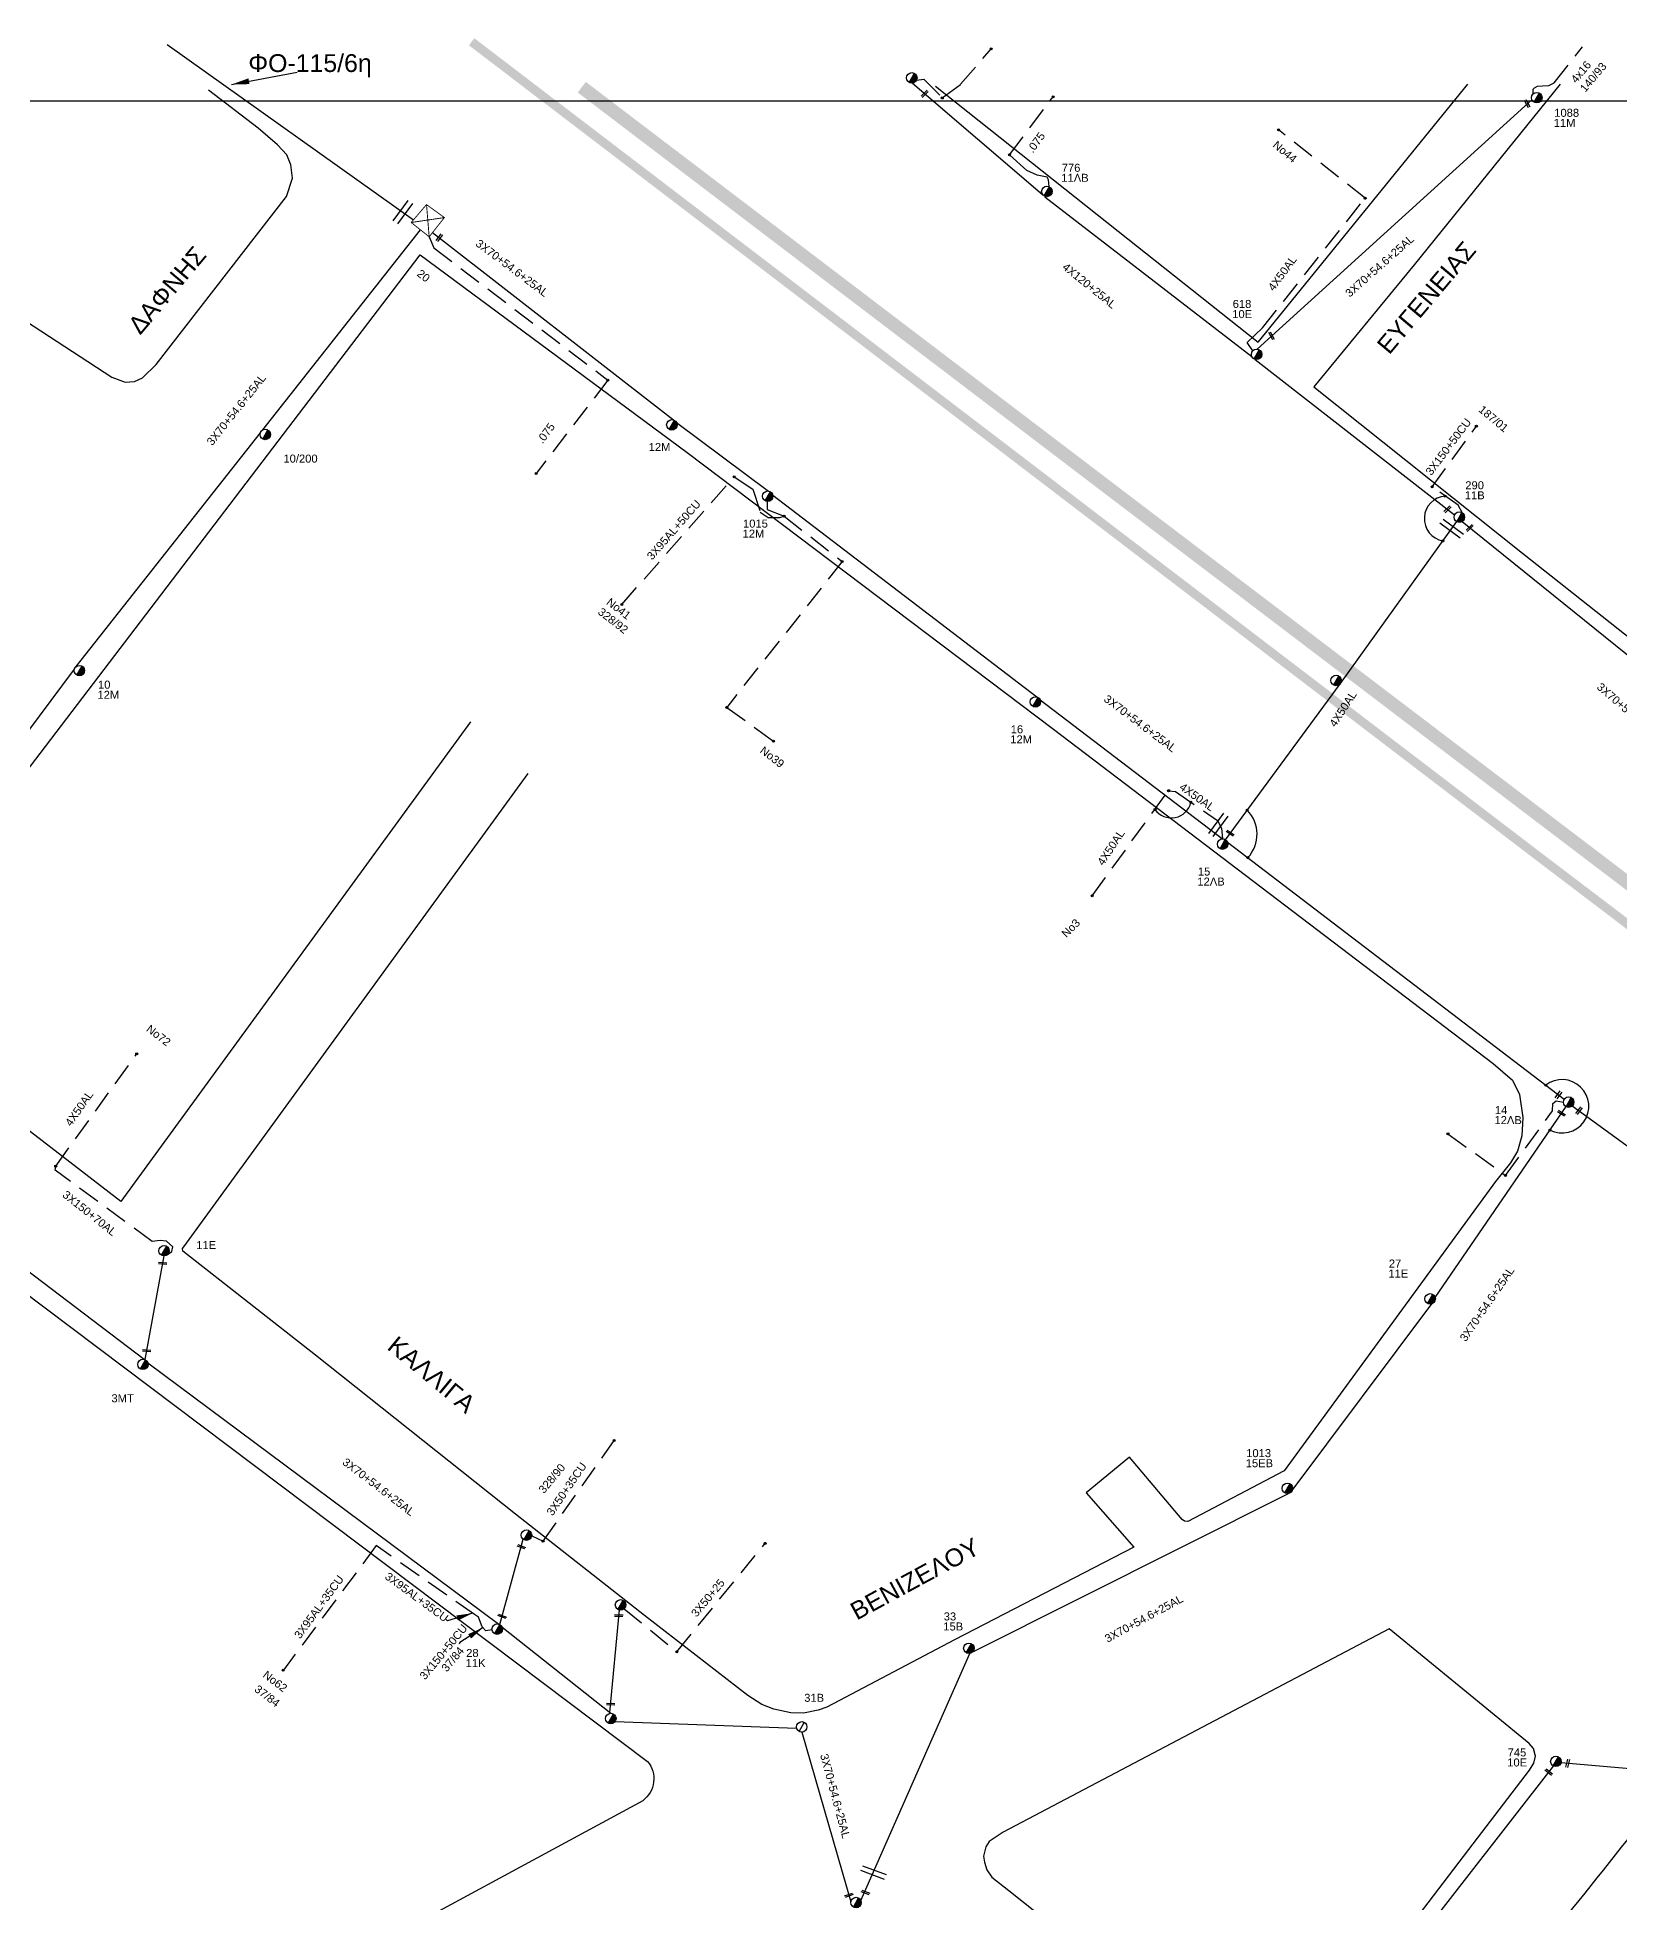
# Model space of a CAD drawing. Header units: millimetres. Extents: x 895 to 1951, y 728 to 1259.
# Drawn here: x 1203.8 to 1381.8, y 1048.4 to 1258.1 of the extents above; entities that cross this region are included whole.
import ezdxf

# ---------------------------------------------------------------- set-up
doc = ezdxf.new("R2010")
doc.units = ezdxf.units.MM
doc.linetypes.add('CENTER', pattern=[50.8, 31.75, -6.35, 6.35, -6.35])
doc.linetypes.add('DASHED', pattern=[19.05, 12.7, -6.35])
for name, color, linetype in [('Άγνωστα', 7, 'Continuous'), ('Γέφυρες Εναέριου Δικτύου', 7, 'Continuous'), ('Γυμνά εναέρια ΧΤ (3Φ)   3x50+35CU', 7, 'Continuous'), ('Γυμνά εναέρια ΧΤ (3Φ)   4x50AL', 7, 'Continuous'), ('Επιγραφές - Σχήματα', 7, 'Continuous'), ('Καλώδια ΧΤ   3x150+50CU', 7, 'DASHED'), ('Καλώδια ΧΤ   3x95+35 CU', 7, 'DASHED'), ('Μηχανική τομή', 7, 'Continuous'), ('Στύλος ΦΜ', 7, 'Continuous'), ('Στύλος ΦΜ @ 1', 7, 'Continuous'), ('Συνδέσεις', 7, 'Continuous'), ('Συνεστραμμένα ΧΤ   3x70+54.6+25 AL', 7, 'SYN_LINE'), ('Συνεστραμμένα ΧΤ   4x120+25 AL', 7, 'SYN_LINE'), ('Τομή', 7, 'Continuous'), ('Υπόβαθρο ΔΕΗ', 7, 'Continuous'), ('Υπόγεια Καλώδια Δικτύου ΧΤ   .075', 7, 'DASHED'), ('Υπόγεια καλώδια Δικτύου ΧΤ και Παρ. ΧΤ - 3X150+70 AL', 7, 'DASHED'), ('Υπόγεια καλώδια Παροχών ΧΤ   4x50AL', 7, 'DASHED')]:
    doc.layers.add(name, color=color, linetype=linetype)
doc.styles.get("Standard").update_dxf_attribs({"font": 'ARIAL.TTF'})
doc.linetypes.add('SYN_LINE', pattern='A,0.5,-0.0001,["/\\/\\/\\/",Standard,S=0.1,R=0,X=0,Y=-0.05],-0.25', length=0.7501)
doc.dimstyles.new('ISO-25', dxfattribs={"dimtxt": 2.5, "dimasz": 2.5, "dimexe": 1.25, "dimexo": 0.625, "dimtad": 1, "dimtxsty": 'Standard', "dimcen": 2.5, "dimadec": 0, "dimazin": 0, "dimtfac": 1, "dimtmove": 0, "dimatfit": 3, "dimfxl": 1, "dimarcsym": 0})

# ---------------------------------------------------------------- blocks, each defined once
blk = doc.blocks.new('ΥΠΑΡΧΩΝ ΤΣΙΜΕΝΤΕΝΙΟΣ ΣΤΥΛΟΣ')
at = {"layer": 'Στύλος ΦΜ'}
blk.add_hatch(color=7, dxfattribs=at).paths.add_polyline_path([(-1.29, -2.28, 0.574793), (2.62, 0, 0.268822), (1.3, 2.27)])
at = {"layer": 'Στύλος ΦΜ', "color": 7}
blk.add_line((-1.29, -2.28), (1.3, 2.27), dxfattribs=at)
blk.add_circle((0, 0), 2.62, dxfattribs=at)
at = {"layer": 'Στύλος ΦΜ', "flags": 4}
for tag, p in [('ΑΡΙΘΜΟΣ', (-4.68, 8.05)), ('ΤΥΠΟΣ', (-4.91, 3.03))]:
    blk.add_attdef(tag, p, '', height=4, dxfattribs=at)
blk = doc.blocks.new('ΠΡΟΒΛΕΠΟΜΕΝΟΣ ΤΣΙΜΕΝΤΕΝΙΟΣ ΣΤΥΛΟΣ')
at = {"layer": 'Στύλος ΦΜ', "color": 7}
blk.add_line((-1.29, -2.28), (1.3, 2.27), dxfattribs=at)
blk.add_circle((0, 0), 2.62, dxfattribs=at)
at = {"layer": 'Στύλος ΦΜ', "flags": 4}
for tag, p in [('ΑΡΙΘΜΟΣ', (-3.98, 8.33)), ('ΤΥΠΟΣ', (-4.12, 3.18))]:
    blk.add_attdef(tag, p, '', height=4, dxfattribs=at)
blk = doc.blocks.new('ΜΗΧΑΝΙΚΗ ΤΟΜΗ')
at = {"layer": 'Μηχανική τομή', "ltscale": 40}
for p, q in [((-1.89, 0.78), (1.89, 0.78)), ((1.89, 0), (-1.89, 0))]:
    blk.add_line(p, q, dxfattribs=at)
blk = doc.blocks.new('ΤΟΜΗ')
at = {"layer": 'Τομή', "ltscale": 40}
for p, q in [((-5.68, 0), (5.68, 0)), ((5.68, -2.33), (-5.68, -2.33))]:
    blk.add_line(p, q, dxfattribs=at)
blk = doc.blocks.new('_ΣΥΝΔΕΣΗ')
at = {"layer": 'Συνδέσεις', "linetype": 'SYN_LINE', "ltscale": 40}
blk.add_hatch(color=256, dxfattribs=at).paths.add_polyline_path([(0.5, -0.01, 1), (-0.5, -0.01, 1)])
at = {"layer": 'Συνδέσεις'}
blk.add_circle((0, -0.01), 0.5, dxfattribs=at)

msp = doc.modelspace()

# ---------------------------------------------------------------- linework, layer by layer
at = {"layer": 'Άγνωστα', "color": 1, "linetype": 'DASHED', "ltscale": 0.2}
msp.add_lwpolyline([(1302.69, 1253.3), (1303.53, 1253.43), (1305.59, 1251.31), (1307.65, 1252.85), (1311.09, 1256.83)], dxfattribs=at)
at = {"layer": 'Άγνωστα', "color": 173, "linetype": 'DASHED', "ltscale": 0.2}
for points in [[(1269.54, 1194.36), (1282.18, 1208.71), (1284.3, 1207.33), (1285.12, 1204.74), (1286.01, 1204.15), (1287.32, 1204.13), (1287.81, 1204.3)], [(1285.9, 1205.94), (1285.91, 1205.02), (1287.81, 1204.3), (1294.32, 1199.18), (1281.35, 1182.79), (1286.62, 1178.98)]]:
    msp.add_lwpolyline(points, dxfattribs=at)
at = {"layer": 'Άγνωστα', "color": 27, "linetype": 'DASHED', "ltscale": 0.2}
msp.add_lwpolyline([(1362.45, 1134.84), (1368.93, 1130.15), (1374.2, 1137.42), (1374.25, 1138.23), (1374.61, 1138.55), (1375.43, 1138.41)], dxfattribs=at)
at = {"layer": 'Άγνωστα', "color": 2, "linetype": 'DASHED', "ltscale": 0.2}
for points in [[(1269.81, 1081.44), (1275.74, 1076.59), (1285.67, 1088.79)], [(1253.43, 1080.5), (1252.98, 1080.77), (1241.94, 1088.53), (1231.51, 1074.53)]]:
    msp.add_lwpolyline(points, dxfattribs=at)
at = {"layer": 'Γέφυρες Εναέριου Δικτύου'}
for centre, radius, start, end in [((1362.34, 1204.01), 2.55, 94.419, 259.5383), ((1331.34, 1172.62), 2.26, 215.4044, 347.0606), ((1337.1, 1168.53), 3.88, 317.1157, 44.1644), ((1375.29, 1137.93), 3, 242.8405, 127.8821)]:
    msp.add_arc(centre, radius, start, end, dxfattribs=at)
at = {"layer": 'Γυμνά εναέρια ΧΤ (3Φ)   3x50+35CU', "color": 2, "linetype": 'DASHED', "ltscale": 0.2}
msp.add_lwpolyline([(1259.42, 1089.63), (1260.69, 1089.03), (1268.7, 1100.36)], dxfattribs=at)
at = {"layer": 'Γυμνά εναέρια ΧΤ (3Φ)   4x50AL', "color": 27}
msp.add_lwpolyline([(1337.44, 1167.9), (1350.35, 1185.47), (1363.45, 1203.69)], dxfattribs=at)
at = {"layer": 'Επιγραφές - Σχήματα'}
msp.add_lwpolyline([(897.66, 745.99), (1897.31, 745.99), (1897.31, 1250.94), (897.66, 1250.94)], close=True, dxfattribs=at)
at = {"layer": 'Επιγραφές - Σχήματα', "const_width": 0.1}
for points in [[(1245.87, 1237.31), (1247.89, 1235.7), (1249.6, 1237.86), (1247.59, 1239.32), (1245.87, 1237.31)], [(1245.87, 1237.31), (1249.6, 1237.86)], [(1247.59, 1239.32), (1247.89, 1235.7)]]:
    msp.add_lwpolyline(points, dxfattribs=at)
at = {"layer": 'Καλώδια ΧΤ   3x150+50CU', "color": 27, "ltscale": 0.2}
msp.add_lwpolyline([(1364.1, 1204.63), (1363.6, 1205.54), (1360.68, 1207.58), (1365.64, 1214.4)], dxfattribs=at)
at = {"layer": 'Καλώδια ΧΤ   3x150+50CU', "color": 2, "ltscale": 0.2}
msp.add_lwpolyline([(1254.96, 1079.05), (1254.26, 1078.96), (1253.86, 1079.4), (1253.43, 1080.5)], dxfattribs=at)
at = {"layer": 'Συνεστραμμένα ΧΤ   3x70+54.6+25 AL', "color": 151, "ltscale": 20}
msp.add_lwpolyline([(1218.41, 1257.33), (1246.12, 1237.6)], dxfattribs=at)
at = {"layer": 'Συνεστραμμένα ΧΤ   3x70+54.6+25 AL', "color": 1, "ltscale": 20}
for points in [[(1340.99, 1223.06), (1371.9, 1251.12)], [(1364.03, 1203.67), (1395.06, 1178.69)]]:
    msp.add_lwpolyline(points, dxfattribs=at)
at = {"layer": 'Συνεστραμμένα ΧΤ   3x70+54.6+25 AL', "color": 173, "ltscale": 20}
for points in [[(1229.19, 1213.99), (1246.91, 1236.49)], [(1248.28, 1236.2), (1275.36, 1215.11)], [(1275.69, 1214.83), (1286.05, 1207.11)], [(1208.2, 1187.38), (1228.91, 1213.66)], [(1286.54, 1206.66), (1316.23, 1183.96)], [(1192.02, 1165.65), (1208, 1187.09)], [(1316.6, 1183.64), (1337.11, 1168.02)]]:
    msp.add_lwpolyline(points, dxfattribs=at)
at = {"layer": 'Συνεστραμμένα ΧΤ   3x70+54.6+25 AL', "color": 27, "ltscale": 20}
for points in [[(1337.65, 1167.64), (1375.52, 1138.72)], [(1361, 1116.44), (1375.73, 1137.89)], [(1376.43, 1137.98), (1400.54, 1120.44)], [(1344.94, 1094.74), (1360.63, 1115.73)], [(1309.03, 1076.6), (1344.5, 1094.39)], [(1296.44, 1048.62), (1308.68, 1076.41)]]:
    msp.add_lwpolyline(points, dxfattribs=at)
at = {"layer": 'Συνεστραμμένα ΧΤ   3x70+54.6+25 AL', "color": 2, "ltscale": 20}
for points in [[(1174.91, 1140.58), (1215.83, 1109.49)], [(1215.95, 1109.45), (1218.09, 1121.1)], [(1216.27, 1109.07), (1255.71, 1079.71)], [(1255.83, 1079.65), (1258.47, 1089.24)], [(1268.22, 1069.76), (1269.28, 1081.3)], [(1256.07, 1079.39), (1268.33, 1069.68)], [(1268.79, 1068.76), (1289.21, 1068.02)], [(1289.8, 1067.56), (1295.31, 1048.48)]]:
    msp.add_lwpolyline(points, dxfattribs=at)
at = {"layer": 'Συνεστραμμένα ΧΤ   3x70+54.6+25 AL', "color": 30, "ltscale": 20}
for points in [[(1349.15, 1031.42), (1374.32, 1063.74)], [(1375.16, 1064.13), (1427.3, 1059.61)]]:
    msp.add_lwpolyline(points, dxfattribs=at)
at = {"layer": 'Συνεστραμμένα ΧΤ   4x120+25 AL', "color": 1, "ltscale": 20}
for points in [[(1302.22, 1252.98), (1316.87, 1240.46)], [(1317.13, 1240.2), (1340.4, 1222.23)], [(1340.77, 1221.91), (1363.2, 1204.45)]]:
    msp.add_lwpolyline(points, dxfattribs=at)
at = {"layer": 'Υπόβαθρο ΔΕΗ', "color": 1, "linetype": 'CENTER', "ltscale": 1.5, "const_width": 1}
msp.add_lwpolyline([(1252.66, 1257.63), (1373.14, 1165.64), (1499.09, 1069.96), (1622.39, 972.64), (1799.71, 837.45)], dxfattribs=at)
at = {"layer": 'Υπόβαθρο ΔΕΗ', "linetype": 'DASHED', "ltscale": 3, "const_width": 1.5}
msp.add_lwpolyline([(1265.05, 1252.52), (1327.5, 1205), (1384.24, 1161.87), (1433.47, 1124.69), (1486.64, 1083.81), (1544.29, 1038.58), (1599.25, 995.19), (1892.56, 771.14)], dxfattribs=at)
at = {"layer": 'Υπόβαθρο ΔΕΗ'}
for points in [[(1304.84, 1252.62), (1325.36, 1236.33), (1341.1, 1223.86), (1364.7, 1252.87)], [(1375.07, 1252.88), (1358.65, 1232.55), (1347.38, 1218.82), (1370.84, 1200.13), (1410.25, 1168.94)], [(1171.23, 1252.06), (1171.09, 1250.41), (1171.38, 1248.53), (1172.12, 1246.65), (1173.39, 1245.13), (1174.19, 1244.68), (1212.21, 1219.92), (1213.72, 1219.36), (1214.77, 1219.41), (1215.64, 1219.84), (1217.19, 1221.33), (1231.83, 1240.24), (1232.53, 1242.29), (1232.35, 1243.79), (1231.88, 1244.93), (1230.83, 1246.03), (1228.67, 1247.91), (1223.08, 1252.17)], [(1189.33, 1158.22), (1246.87, 1233.67), (1276.91, 1211.43), (1318.08, 1180.35), (1367.54, 1142.74), (1369.69, 1140.86), (1370.49, 1139.24), (1370.87, 1136.68), (1370.76, 1134.6), (1370.26, 1132.89), (1369.48, 1131.57), (1367.81, 1129.48), (1353.49, 1109.86), (1344.04, 1096.95), (1333.19, 1091.26), (1332.81, 1091.28), (1332.55, 1091.46), (1326.64, 1098.49), (1321.75, 1094.46), (1327.13, 1088.34), (1306.96, 1077.93), (1292.62, 1070.38), (1291.62, 1070.04), (1289.99, 1069.7), (1288.55, 1069.72), (1286.63, 1070.14), (1285.29, 1070.68), (1283.71, 1071.67), (1272.12, 1080.69), (1257.58, 1092.06), (1235.1, 1109.93), (1220.2, 1121.64), (1220.14, 1121.94), (1220.29, 1122.14), (1259.03, 1175.34)], [(1252.52, 1181.16), (1213.21, 1127.22), (1187.12, 1147.32)], [(1371.57, 1066.3), (1355.83, 1079.19), (1312.44, 1056.31), (1310.85, 1055.28), (1310.47, 1054.66), (1310.22, 1053.62), (1310.32, 1052.94), (1310.6, 1052.09), (1311.17, 1051.26), (1313.08, 1049.74), (1338.71, 1029.38), (1339.49, 1028.87), (1340.87, 1028.47), (1342.08, 1028.32), (1342.97, 1028.42), (1344.54, 1028.84), (1345.87, 1029.61), (1347.21, 1031.33), (1364.78, 1054.36), (1371.6, 1063.3), (1372.09, 1064.06), (1372.29, 1064.84), (1372.07, 1065.71), (1371.57, 1066.3)]]:
    msp.add_lwpolyline(points, dxfattribs=at)
for points in [[(1111.13, 1116.49), (1144.08, 1156.7, -0.271454), (1149.09, 1157.15), (1222.31, 1101.99), (1272.45, 1064.27, -0.430541), (1271.9, 1059.85), (1236.56, 1040.71), (1204.23, 1023.25, -0.299495), (1199.02, 1024.49), (1156.53, 1066.51), (1111.1, 1112.51, -0.251207), (1111.13, 1116.49, -3.296334)], [(1383.34, 1056.33), (1384.22, 1056.33), (1407.21, 1038.03), (1404.99, 999.68), (1404.06, 983.25, -0.601412), (1401.11, 981.89), (1383.91, 995.54), (1359.36, 1014.65, -0.406318), (1358.07, 1023.93, -0.009909), (1372.4, 1042.61, 0.00038), (1383.34, 1056.33, 17.016181)]]:
    msp.add_lwpolyline(points, format="xyb", dxfattribs=at)
at = {"layer": 'Υπόγεια Καλώδια Δικτύου ΧΤ   .075', "color": 1, "ltscale": 0.2}
msp.add_lwpolyline([(1317.59, 1241.34), (1317.54, 1242.12), (1317.39, 1242.41), (1316.27, 1242.63), (1315.08, 1243.17), (1313.14, 1244.93), (1318.05, 1251.43)], dxfattribs=at)
at = {"layer": 'Υπόγεια Καλώδια Δικτύου ΧΤ   .075', "color": 173, "ltscale": 0.2}
msp.add_lwpolyline([(1247.89, 1235.7), (1248.43, 1234.46), (1267.99, 1219.57), (1259.91, 1209.09)], dxfattribs=at)
at = {"layer": 'Υπόγεια καλώδια Δικτύου ΧΤ και Παρ. ΧΤ - 3X150+70 AL', "color": 2, "ltscale": 0.2}
msp.add_lwpolyline([(1218.48, 1121.26), (1218.97, 1121.61), (1219.06, 1122.12), (1218.37, 1122.78), (1217.65, 1122.83), (1216.75, 1122.71), (1205.84, 1130.75)], dxfattribs=at)
at = {"layer": 'Υπόγεια καλώδια Παροχών ΧΤ   4x50AL', "color": 1, "ltscale": 0.2}
for points in [[(1372.03, 1251.79), (1372.03, 1252.11), (1372.03, 1252.3), (1372.19, 1252.46), (1372.5, 1252.65), (1373.08, 1252.69), (1373.78, 1252.73), (1374.41, 1253), (1377.56, 1257.05)], [(1340.52, 1222.89), (1339.87, 1223.82), (1341.59, 1225.45), (1353.13, 1240.03), (1343.39, 1247.72)]]:
    msp.add_lwpolyline(points, dxfattribs=at)
at = {"layer": 'Υπόγεια καλώδια Παροχών ΧΤ   4x50AL', "color": 173, "ltscale": 0.2}
msp.add_lwpolyline([(1322.43, 1161.61), (1331.04, 1173.42), (1331.82, 1173.31), (1336.52, 1170.05), (1337, 1169.19), (1337.11, 1168)], dxfattribs=at)
at = {"layer": 'Υπόγεια καλώδια Παροχών ΧΤ   4x50AL', "color": 2, "ltscale": 0.2}
msp.add_lwpolyline([(1205.84, 1130.75), (1205.89, 1131.2), (1215, 1143.82)], dxfattribs=at)

# ---------------------------------------------------------------- block references
at = {"layer": 'Μηχανική τομή'}
for p, xscale, yscale, zscale, rotation in [((1303.54, 1251.85), 0.2499999999999956, 0.2499999999999956, 0.2499999999999956, 224.8773600304657), ((1371.44, 1250.71), 0.2499999999999221, 0.2499999999999221, 0.2499999999999221, 119.3916700187827), ((1248.96, 1235.66), 0.2499999999999878, 0.2499999999999878, 0.2499999999999878, 233.8749450287782), ((1342.69, 1224.61), 0.2499999999999221, 0.2499999999999221, 0.2499999999999221, 119.3916700187827), ((1362.33, 1205.13), 0.2499999999999956, 0.2499999999999956, 0.2499999999999956, 224.8773600304657), ((1364.82, 1203.03), 0.2499999999999956, 0.2499999999999956, 0.2499999999999956, 224.8773600304657), ((1337.92, 1168.55), 0.2500000000000441, 0.2500000000000441, 0.2500000000000441, 326.3023142163373), ((1374.8, 1139.27), 0.2499999999999878, 0.2499999999999878, 0.2499999999999878, 233.8749450287782), ((1375.17, 1137.07), 0.2500000000000255, 0.2500000000000255, 0.2500000000000255, 327.9775286840753), ((1377.1, 1137.5), 0.2499999999999878, 0.2499999999999878, 0.2499999999999878, 233.8749450287782), ((1217.92, 1120.17), 0.2499999999999991, 0.2499999999999991, 0.2499999999999991, 355.248732725312), ((1216.12, 1110.35), 0.2499999999999991, 0.2499999999999991, 0.2499999999999991, 355.248732725312), ((1258.22, 1088.32), 0.2499999999999873, 0.2499999999999873, 0.2499999999999873, 339.3105576890636), ((1256.06, 1080.49), 0.2499999999999873, 0.2499999999999873, 0.2499999999999873, 339.3105576890636), ((1269.21, 1080.56), 0.2499999999999696, 0.2499999999999696, 0.2499999999999696, 358.0853287938264), ((1268.3, 1070.6), 0.2499999999999696, 0.2499999999999696, 0.2499999999999696, 358.0853287938264), ((1373.73, 1062.99), 0.2500000000000325, 0.2500000000000325, 0.2500000000000325, 322.12582879771), ((1375.82, 1064.07), 0.2499999999999581, 0.2499999999999581, 0.2499999999999581, 257.5350921957202), ((1295.12, 1049.12), 0.2499999999999709, 0.2499999999999709, 0.2499999999999709, 20.40091340348662), ((1296.92, 1049.44), 0.2500000000000157, 0.2500000000000157, 0.2500000000000157, 339.01328939886)]:
    msp.add_blockref('ΜΗΧΑΝΙΚΗ ΤΟΜΗ', p, dxfattribs=dict(at, xscale=xscale, yscale=yscale, zscale=zscale, rotation=rotation))
at = {"layer": 'Στύλος ΦΜ @ 1', "ltscale": 40, "xscale": 0.2249999999999091, "yscale": 0.2249999999999091, "zscale": 0.2249999999999091}
for p in [(1302.16, 1253.57), (1349.87, 1185.81), (1258.83, 1089.71), (1269.41, 1081.87), (1268.31, 1069.09)]:
    msp.add_blockref('ΥΠΑΡΧΩΝ ΤΣΙΜΕΝΤΕΝΙΟΣ ΣΤΥΛΟΣ', p, dxfattribs=at)
at = {"layer": 'Στύλος ΦΜ @ 1', "ltscale": 40}
ref = msp.add_blockref('ΥΠΑΡΧΩΝ ΤΣΙΜΕΝΤΕΝΙΟΣ ΣΤΥΛΟΣ', (1372.44, 1251.34), dxfattribs=dict(at, xscale=0.2249999999999091, yscale=0.2249999999999091, zscale=0.2249999999999091))
ref.add_attrib('ΤΥΠΟΣ', '11M', (1374.34, 1248.06), dxfattribs={"layer": 'Στύλος ΦΜ', "height": 0.9, "flags": 4})
ref.add_attrib('ΑΡΙΘΜΟΣ', '1088', (1374.4, 1249.19), dxfattribs={"layer": 'Στύλος ΦΜ', "height": 0.9, "flags": 4})
ref = msp.add_blockref('ΥΠΑΡΧΩΝ ΤΣΙΜΕΝΤΕΝΙΟΣ ΣΤΥΛΟΣ', (1317.35, 1240.8), dxfattribs=dict(at, xscale=0.2249999999999091, yscale=0.2249999999999091, zscale=0.2249999999999091))
ref.add_attrib('ΤΥΠΟΣ', '11ΛB', (1318.97, 1241.88), dxfattribs={"layer": 'Στύλος ΦΜ', "height": 0.9, "flags": 4})
ref.add_attrib('ΑΡΙΘΜΟΣ', '776', (1319.02, 1243.01), dxfattribs={"layer": 'Στύλος ΦΜ', "height": 0.9, "flags": 4})
ref = msp.add_blockref('ΥΠΑΡΧΩΝ ΤΣΙΜΕΝΤΕΝΙΟΣ ΣΤΥΛΟΣ', (1340.93, 1222.48), dxfattribs=dict(at, xscale=0.2249999999999091, yscale=0.2249999999999091, zscale=0.2249999999999091))
ref.add_attrib('ΤΥΠΟΣ', '10E', (1338.19, 1226.56), dxfattribs={"layer": 'Στύλος ΦΜ', "height": 0.9, "flags": 4})
ref.add_attrib('ΑΡΙΘΜΟΣ', '618', (1338.24, 1227.7), dxfattribs={"layer": 'Στύλος ΦΜ', "height": 0.9, "flags": 4})
ref = msp.add_blockref('ΥΠΑΡΧΩΝ ΤΣΙΜΕΝΤΕΝΙΟΣ ΣΤΥΛΟΣ', (1275.18, 1214.55), dxfattribs=dict(at, xscale=0.2249999999999091, yscale=0.2249999999999091, zscale=0.2249999999999091))
ref.add_attrib('ΤΥΠΟΣ', '12M', (1272.57, 1211.61), dxfattribs={"layer": 'Στύλος ΦΜ', "height": 0.9, "flags": 4})
ref = msp.add_blockref('ΥΠΑΡΧΩΝ ΤΣΙΜΕΝΤΕΝΙΟΣ ΣΤΥΛΟΣ', (1229.46, 1213.47), dxfattribs=dict(at, xscale=0.2249999999999091, yscale=0.2249999999999091, zscale=0.2249999999999091))
ref.add_attrib('ΤΥΠΟΣ', '10/200', (1231.5, 1210.31), dxfattribs={"layer": 'Στύλος ΦΜ', "height": 0.9, "flags": 4})
ref = msp.add_blockref('ΥΠΑΡΧΩΝ ΤΣΙΜΕΝΤΕΝΙΟΣ ΣΤΥΛΟΣ', (1363.73, 1204.18), dxfattribs=dict(at, xscale=0.2249999999999091, yscale=0.2249999999999091, zscale=0.2249999999999091))
ref.add_attrib('ΤΥΠΟΣ', '11B', (1364.34, 1206.18), dxfattribs={"layer": 'Στύλος ΦΜ', "height": 0.9, "flags": 4})
ref.add_attrib('ΑΡΙΘΜΟΣ', '290', (1364.4, 1207.31), dxfattribs={"layer": 'Στύλος ΦΜ', "height": 0.9, "flags": 4})
ref = msp.add_blockref('ΥΠΑΡΧΩΝ ΤΣΙΜΕΝΤΕΝΙΟΣ ΣΤΥΛΟΣ', (1285.96, 1206.53), dxfattribs=dict(at, xscale=0.2249999999999091, yscale=0.2249999999999091, zscale=0.2249999999999091))
ref.add_attrib('ΤΥΠΟΣ', '12M', (1283.13, 1201.87), dxfattribs={"layer": 'Στύλος ΦΜ', "height": 0.9, "flags": 4})
ref.add_attrib('ΑΡΙΘΜΟΣ', '1015', (1283.18, 1203), dxfattribs={"layer": 'Στύλος ΦΜ', "height": 0.9, "flags": 4})
ref = msp.add_blockref('ΥΠΑΡΧΩΝ ΤΣΙΜΕΝΤΕΝΙΟΣ ΣΤΥΛΟΣ', (1208.56, 1186.92), dxfattribs=dict(at, xscale=0.2249999999999091, yscale=0.2249999999999091, zscale=0.2249999999999091))
ref.add_attrib('ΤΥΠΟΣ', '12M', (1210.59, 1183.75), dxfattribs={"layer": 'Στύλος ΦΜ', "height": 0.9, "flags": 4})
ref.add_attrib('ΑΡΙΘΜΟΣ', '10', (1210.65, 1184.89), dxfattribs={"layer": 'Στύλος ΦΜ', "height": 0.9, "flags": 4})
ref = msp.add_blockref('ΥΠΑΡΧΩΝ ΤΣΙΜΕΝΤΕΝΙΟΣ ΣΤΥΛΟΣ', (1316.06, 1183.4), dxfattribs=dict(at, xscale=0.2249999999999091, yscale=0.2249999999999091, zscale=0.2249999999999091))
ref.add_attrib('ΤΥΠΟΣ', '12M', (1313.23, 1178.74), dxfattribs={"layer": 'Στύλος ΦΜ', "height": 0.9, "flags": 4})
ref.add_attrib('ΑΡΙΘΜΟΣ', '16', (1313.28, 1179.87), dxfattribs={"layer": 'Στύλος ΦΜ', "height": 0.9, "flags": 4})
ref = msp.add_blockref('ΥΠΑΡΧΩΝ ΤΣΙΜΕΝΤΕΝΙΟΣ ΣΤΥΛΟΣ', (1337.11, 1167.41), dxfattribs=dict(at, xscale=0.2249999999999091, yscale=0.2249999999999091, zscale=0.2249999999999091))
ref.add_attrib('ΤΥΠΟΣ', '12ΛB', (1334.27, 1162.75), dxfattribs={"layer": 'Στύλος ΦΜ', "height": 0.9, "flags": 4})
ref.add_attrib('ΑΡΙΘΜΟΣ', '15', (1334.33, 1163.88), dxfattribs={"layer": 'Στύλος ΦΜ', "height": 0.9, "flags": 4})
ref = msp.add_blockref('ΥΠΑΡΧΩΝ ΤΣΙΜΕΝΤΕΝΙΟΣ ΣΤΥΛΟΣ', (1376.02, 1138.4), dxfattribs=dict(at, xscale=0.2249999999999091, yscale=0.2249999999999091, zscale=0.2249999999999091))
ref.add_attrib('ΤΥΠΟΣ', '12ΛB', (1367.68, 1135.93), dxfattribs={"layer": 'Στύλος ΦΜ', "height": 0.9, "flags": 4})
ref.add_attrib('ΑΡΙΘΜΟΣ', '14', (1367.73, 1137.06), dxfattribs={"layer": 'Στύλος ΦΜ', "height": 0.9, "flags": 4})
ref = msp.add_blockref('ΥΠΑΡΧΩΝ ΤΣΙΜΕΝΤΕΝΙΟΣ ΣΤΥΛΟΣ', (1218.08, 1121.69), dxfattribs=dict(at, xscale=0.2249999999999091, yscale=0.2249999999999091, zscale=0.2249999999999091))
ref.add_attrib('ΤΥΠΟΣ', '11E', (1221.7, 1121.88), dxfattribs={"layer": 'Στύλος ΦΜ', "height": 0.9, "flags": 4})
ref = msp.add_blockref('ΥΠΑΡΧΩΝ ΤΣΙΜΕΝΤΕΝΙΟΣ ΣΤΥΛΟΣ', (1360.44, 1116.28), dxfattribs=dict(at, xscale=0.2249999999999091, yscale=0.2249999999999091, zscale=0.2249999999999091))
ref.add_attrib('ΤΥΠΟΣ', '11E', (1355.75, 1118.67), dxfattribs={"layer": 'Στύλος ΦΜ', "height": 0.9, "flags": 4})
ref.add_attrib('ΑΡΙΘΜΟΣ', '27', (1355.8, 1119.8), dxfattribs={"layer": 'Στύλος ΦΜ', "height": 0.9, "flags": 4})
ref = msp.add_blockref('ΥΠΑΡΧΩΝ ΤΣΙΜΕΝΤΕΝΙΟΣ ΣΤΥΛΟΣ', (1215.7, 1108.91), dxfattribs=dict(at, xscale=0.2249999999999091, yscale=0.2249999999999091, zscale=0.2249999999999091))
ref.add_attrib('ΤΥΠΟΣ', '3MT', (1212.16, 1104.65), dxfattribs={"layer": 'Στύλος ΦΜ', "height": 0.9, "flags": 4})
ref = msp.add_blockref('ΥΠΑΡΧΩΝ ΤΣΙΜΕΝΤΕΝΙΟΣ ΣΤΥΛΟΣ', (1344.4, 1094.97), dxfattribs=dict(at, xscale=0.2249999999999091, yscale=0.2249999999999091, zscale=0.2249999999999091))
ref.add_attrib('ΤΥΠΟΣ', '15EB', (1339.71, 1097.35), dxfattribs={"layer": 'Στύλος ΦΜ', "height": 0.9, "flags": 4})
ref.add_attrib('ΑΡΙΘΜΟΣ', '1013', (1339.76, 1098.48), dxfattribs={"layer": 'Στύλος ΦΜ', "height": 0.9, "flags": 4})
ref = msp.add_blockref('ΥΠΑΡΧΩΝ ΤΣΙΜΕΝΤΕΝΙΟΣ ΣΤΥΛΟΣ', (1308.58, 1076.99), dxfattribs=dict(at, xscale=0.2249999999999091, yscale=0.2249999999999091, zscale=0.2249999999999091))
ref.add_attrib('ΤΥΠΟΣ', '15B', (1305.7, 1078.99), dxfattribs={"layer": 'Στύλος ΦΜ', "height": 0.9, "flags": 4})
ref.add_attrib('ΑΡΙΘΜΟΣ', '33', (1305.75, 1080.12), dxfattribs={"layer": 'Στύλος ΦΜ', "height": 0.9, "flags": 4})
ref = msp.add_blockref('ΥΠΑΡΧΩΝ ΤΣΙΜΕΝΤΕΝΙΟΣ ΣΤΥΛΟΣ', (1255.54, 1079.14), dxfattribs=dict(at, xscale=0.2249999999999091, yscale=0.2249999999999091, zscale=0.2249999999999091))
ref.add_attrib('ΤΥΠΟΣ', '11K', (1251.99, 1074.88), dxfattribs={"layer": 'Στύλος ΦΜ', "height": 0.9, "flags": 4})
ref.add_attrib('ΑΡΙΘΜΟΣ', '28', (1252.05, 1076.01), dxfattribs={"layer": 'Στύλος ΦΜ', "height": 0.9, "flags": 4})
ref = msp.add_blockref('ΠΡΟΒΛΕΠΟΜΕΝΟΣ ΤΣΙΜΕΝΤΕΝΙΟΣ ΣΤΥΛΟΣ', (1289.78, 1068.15), dxfattribs=dict(at, xscale=0.2249999999999091, yscale=0.2249999999999091, zscale=0.2249999999999091))
ref.add_attrib('ΤΥΠΟΣ', '31Β', (1290.06, 1070.97), dxfattribs={"layer": 'Στύλος ΦΜ', "height": 0.9, "flags": 4})
ref = msp.add_blockref('ΥΠΑΡΧΩΝ ΤΣΙΜΕΝΤΕΝΙΟΣ ΣΤΥΛΟΣ', (1374.58, 1064.27), dxfattribs=dict(at, xscale=0.2249999999999091, yscale=0.2249999999999091, zscale=0.2249999999999091))
ref.add_attrib('ΤΥΠΟΣ', '10E', (1369.11, 1063.7), dxfattribs={"layer": 'Στύλος ΦΜ', "height": 0.9, "flags": 4})
ref.add_attrib('ΑΡΙΘΜΟΣ', '745', (1369.16, 1064.83), dxfattribs={"layer": 'Στύλος ΦΜ', "height": 0.9, "flags": 4})
ref = msp.add_blockref('ΥΠΑΡΧΩΝ ΤΣΙΜΕΝΤΕΝΙΟΣ ΣΤΥΛΟΣ', (1295.89, 1048.4), dxfattribs=dict(at, xscale=0.2249999999999091, yscale=0.2249999999999091, zscale=0.2249999999999091))
ref.add_attrib('ΤΥΠΟΣ', '11E', (1293.76, 1042.88), dxfattribs={"layer": 'Στύλος ΦΜ', "height": 0.9, "flags": 4})
ref.add_attrib('ΑΡΙΘΜΟΣ', '26', (1293.82, 1044.01), dxfattribs={"layer": 'Στύλος ΦΜ', "height": 0.9, "flags": 4})
at = {"layer": 'Συνδέσεις', "xscale": 0.2249999999999091, "yscale": 0.2249999999999091, "zscale": 0.2249999999999091}
for p in [(1311.09, 1256.83), (1305.59, 1251.31), (1318.05, 1251.43), (1343.39, 1247.72), (1313.14, 1244.93), (1353.13, 1240.03), (1267.99, 1219.57), (1365.64, 1214.4), (1259.91, 1209.09), (1282.18, 1208.71), (1360.68, 1207.58), (1362.14, 1206.55), (1287.81, 1204.3), (1361.88, 1201.5), (1294.32, 1199.18), (1269.54, 1194.36), (1281.35, 1182.79), (1286.62, 1178.98), (1331.04, 1173.42), (1329.51, 1171.31), (1333.54, 1172.12), (1339.88, 1171.23), (1339.94, 1165.89), (1322.43, 1161.61), (1215, 1143.82), (1373.45, 1140.3), (1362.45, 1134.84), (1373.92, 1135.26), (1205.89, 1131.2), (1368.93, 1130.15), (1268.7, 1100.36), (1260.69, 1089.03), (1285.67, 1088.79), (1275.74, 1076.59), (1231.47, 1074.52)]:
    msp.add_blockref('_ΣΥΝΔΕΣΗ', p, dxfattribs=at)
at = {"layer": 'Τομή'}
for p, xscale, yscale, zscale, rotation in [((1245.16, 1238.29), 0.2500000000000162, 0.2500000000000162, 0.2500000000000162, 233.6374108502991), ((1363.04, 1203.11), 0.2499999999999475, 0.2499999999999475, 0.2499999999999475, 323.6374108502876), ((1336.87, 1169.42), 0.2500000000000162, 0.2500000000000162, 0.2500000000000162, 233.6374108502991), ((1297.76, 1051.5), 0.250000000000026, 0.250000000000026, 0.250000000000026, 159.5939384602287)]:
    msp.add_blockref('ΤΟΜΗ', p, dxfattribs=dict(at, xscale=xscale, yscale=yscale, zscale=zscale, rotation=rotation))

# ---------------------------------------------------------------- texts
at = {"layer": 'Γυμνά εναέρια ΧΤ (3Φ)   3x50+35CU', "color": 7, "insert": (1261.02, 1092.32), "char_height": 0.9, "width": 84.1859, "attachment_point": 1, "rotation": 55.6278}
msp.add_mtext('3X50+35CU', dxfattribs=at)
at = {"layer": 'Γυμνά εναέρια ΧΤ (3Φ)   4x50AL', "color": 7, "insert": (1349.04, 1180.98), "char_height": 0.9, "width": 84.1859, "attachment_point": 1, "rotation": 56.9636}
msp.add_mtext('4X50AL', dxfattribs=at)
at = {"layer": 'Επιγραφές - Σχήματα', "color": 7, "insert": (1227.55, 1256.23), "char_height": 2, "width": 84.1859, "attachment_point": 1}
msp.add_mtext('ΦΟ-115/6η', dxfattribs=at)
at = {"layer": 'Επιγραφές - Σχήματα', "color": 7, "width": 84.1859, "attachment_point": 1}
for s, insert, char_height, rotation in [('4x16', (1376.18, 1253.48), 0.9, 50.0879), ('140/93', (1377.2, 1252.46), 0.9, 50.0879), ('No44', (1343.25, 1246.57), 0.9, 320.0879), ('ΔΑΦΝΗΣ', (1213.87, 1225.88), 2, 49.9227), ('ΕΥΓΕΝΕΙΑΣ', (1354.31, 1223.64), 2, 49.9227), ('20', (1246.98, 1232.1), 0.9, 322.2178), ('187/01', (1366.39, 1216.82), 0.9, 320.0879), ('3X95AL+50CU', (1272.28, 1199.88), 0.9, 48.837), ('328/92', (1267.33, 1194.07), 0.9, 322.2178), ('No41', (1268.29, 1195.16), 0.9, 322.2178), ('No39', (1285.55, 1178.48), 0.9, 322.2178), ('No3', (1318.9, 1157.47), 0.9, 45.0001), ('ΚΑΛΛΙΓΑ', (1244.31, 1112.24), 2, 320.5003), ('328/90', (1260.11, 1094.9), 0.9, 50.1362), ('ΒΕΝΙΖΕΛΟΥ', (1295.01, 1081.85), 2, 28.5681), ('3X50+25', (1277.26, 1081), 0.9, 50.1362), ('37/84', (1249.18, 1074.84), 0.9, 50.1362)]:
    msp.add_mtext(s, dxfattribs=dict(at, insert=insert, char_height=char_height, rotation=rotation))
at = {"layer": 'Καλώδια ΧΤ   3x150+50CU', "color": 7, "char_height": 0.9, "width": 84.1859, "attachment_point": 1}
for insert, rotation in [((1359.86, 1209.33), 53.1168), ((1246.73, 1073.95), 50.3512)]:
    msp.add_mtext('3X150+50CU', dxfattribs=dict(at, insert=insert, rotation=rotation))
at = {"layer": 'Καλώδια ΧΤ   3x95+35 CU', "color": 7, "char_height": 0.9, "width": 84.1859, "attachment_point": 1}
for insert, rotation in [((1232.64, 1078.51), 53.7205), ((1243.36, 1085.6), 323.7205)]:
    msp.add_mtext('3X95AL+35CU', dxfattribs=dict(at, insert=insert, rotation=rotation))
at = {"layer": 'Συνεστραμμένα ΧΤ   3x70+54.6+25 AL', "color": 7, "char_height": 0.9, "width": 84.1859, "attachment_point": 1}
for insert, rotation in [((1350.8, 1229.52), 41.4519), ((1253.57, 1235.48), 323.108), ((1222.79, 1212.71), 51.4213), ((1379.69, 1185.64), 318.9522), ((1324.2, 1184.27), 323.108), ((1363.71, 1111.9), 55.7121), ((1238.59, 1098.46), 322.6187), ((1323.74, 1078.39), 28.5216), ((1292.71, 1065.22), 285.0075)]:
    msp.add_mtext('3X70+54.6+25AL', dxfattribs=dict(at, insert=insert, rotation=rotation))
at = {"layer": 'Συνεστραμμένα ΧΤ   4x120+25 AL', "color": 7, "insert": (1319.57, 1232.85), "char_height": 0.9, "width": 84.1859, "attachment_point": 1, "rotation": 321.1195}
msp.add_mtext('4X120+25AL', dxfattribs=at)
at = {"layer": 'Υπόγεια Καλώδια Δικτύου ΧΤ   .075', "color": 7, "char_height": 0.9, "width": 84.1859, "attachment_point": 1}
for insert, rotation in [((1315.04, 1245.59), 53.6601), ((1259.92, 1212.9), 53.7843)]:
    msp.add_mtext('.075', dxfattribs=dict(at, insert=insert, rotation=rotation))
at = {"layer": 'Υπόγεια καλώδια Δικτύου ΧΤ και Παρ. ΧΤ - 3X150+70 AL', "color": 7, "char_height": 0.9, "width": 84.1859, "attachment_point": 1}
for s, insert, rotation in [('No72', (1216.54, 1147.17), 322.5834), ('3X150+70AL', (1207.13, 1128.53), 321.4629), ('No62', (1229.65, 1074.54), 322.5834), ('37/84', (1228.7, 1072.94), 322.5834)]:
    msp.add_mtext(s, dxfattribs=dict(at, insert=insert, rotation=rotation))
at = {"layer": 'Υπόγεια καλώδια Παροχών ΧΤ   4x50AL', "color": 7, "char_height": 0.9, "width": 84.1859, "attachment_point": 1}
for insert, rotation in [((1342.13, 1230.06), 53.733), ((1332.68, 1174.37), 324.6844), ((1322.94, 1165.41), 56.6334), ((1206.88, 1136.11), 55.2383)]:
    msp.add_mtext('4X50AL', dxfattribs=dict(at, insert=insert, rotation=rotation))

# ---------------------------------------------------------------- leaders
at = {"layer": 'Επιγραφές - Σχήματα', "ltscale": 40}
msp.add_leader([(1225.66, 1252.82), (1233.06, 1254.22)], dimstyle='ISO-25', override={"dimasz": 2, "dimtad": 0}, dxfattribs=at)
at = {"layer": 'Επιγραφές - Σχήματα'}
for points in [[(1252.76, 1080.93), (1249.95, 1080.06), (1249.81, 1080.21)], [(1253.95, 1079.31), (1251.35, 1077.63), (1251.27, 1077.46)]]:
    msp.add_leader(points, dimstyle='ISO-25', override={"dimasz": 1.8, "dimgap": 0.625, "dimtad": 0}, dxfattribs=at)

doc.saveas('drawing.dxf')
